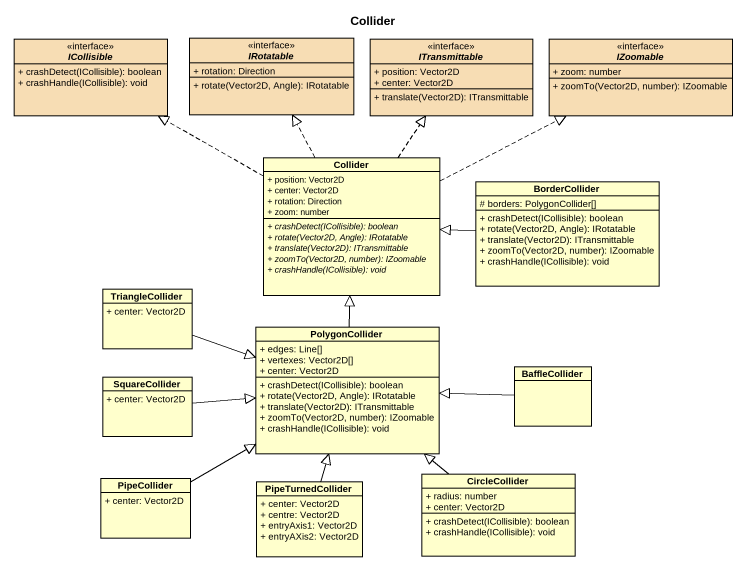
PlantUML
@startuml
title Collider
hide circle
hide empty members
skinparam classAttributeIconSize 0
interface ICollisible #F7DDB4 {
  + crashDetect(ICollisible): boolean
  + crashHandle(ICollisible): void
}
interface IRotatable #F7DDB4 {
  + rotation: Direction
  + rotate(Vector2D, Angle): IRotatable
}
interface ITransmittable #F7DDB4 {
  + position: Vector2D
  + center: Vector2D
  + translate(Vector2D): ITransmittable
}
interface IZoomable #F7DDB4 {
  + zoom: number
  + zoomTo(Vector2D, number): IZoomable
}
class Collider {
  + position: Vector2D
  + center: Vector2D
  + rotation: Direction
  + zoom: number
  {abstract} + crashDetect(ICollisible): boolean
  {abstract} + rotate(Vector2D, Angle): IRotatable
  {abstract} + translate(Vector2D): ITransmittable
  {abstract} + zoomTo(Vector2D, number): IZoomable
  {abstract} + crashHandle(ICollisible): void
}
class BorderCollider {
  # borders: PolygonCollider[]
  + crashDetect(ICollisible): boolean
  + rotate(Vector2D, Angle): IRotatable
  + translate(Vector2D): ITransmittable
  + zoomTo(Vector2D, number): IZoomable
  + crashHandle(ICollisible): void
}
class TriangleCollider {
  + center: Vector2D
}
class PolygonCollider {
  + edges: Line[]
  + vertexes: Vector2D[]
  + center: Vector2D
  + crashDetect(ICollisible): boolean
  + rotate(Vector2D, Angle): IRotatable
  + translate(Vector2D): ITransmittable
  + zoomTo(Vector2D, number): IZoomable
  + crashHandle(ICollisible): void
}
class SquareCollider {
  + center: Vector2D
}
class BaffleCollider
class PipeCollider {
  + center: Vector2D
}
class CircleCollider {
  + radius: number
  + center: Vector2D
  + crashDetect(ICollisible): boolean
  + crashHandle(ICollisible): void
}
class PipeTurnedCollider {
  + center: Vector2D
  + centre: Vector2D
  + entryAxis1: Vector2D
  + entryAXis2: Vector2D
}
Collider .left.|> ICollisible
Collider .up.|> IRotatable
Collider .up.|> ITransmittable
Collider .right.|> IZoomable
BorderCollider -left-|> Collider
TriangleCollider -right-|> PolygonCollider
PolygonCollider -up-|> Collider
SquareCollider -right-|> PolygonCollider
BaffleCollider -left-|> PolygonCollider
PipeCollider -right-|> PolygonCollider
CircleCollider -up-|> PolygonCollider
PipeTurnedCollider -up-|> PolygonCollider
@enduml
